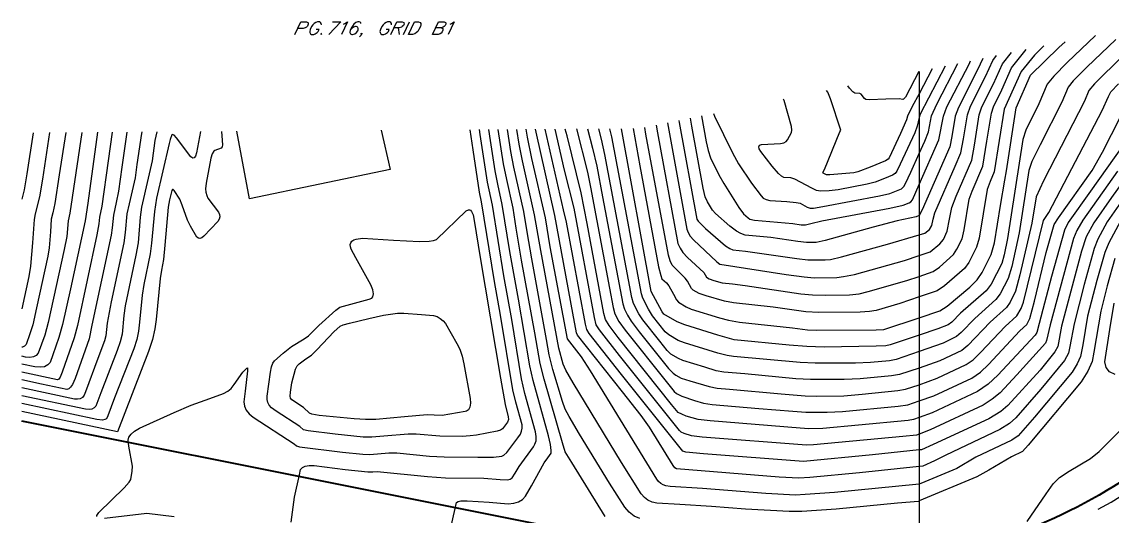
# Model space of a CAD drawing. Header units: feet. Extents: x 7 to 2308, y -319 to 1396.
# Drawn here: x 519.6 to 793.8, y 113.6 to 238.1 of the extents above; entities that cross this region are included whole.
import ezdxf

# ---------------------------------------------------------------- set-up
doc = ezdxf.new("R2010")
doc.units = ezdxf.units.FT
doc.header["$MEASUREMENT"] = 0
for name, color, linetype in [('PDF_ANNOT-NOTES', 7, 'Continuous'), ('PDF_X1003BASE$PA_NEAT_LINE', 7, 'Continuous'), ('PDF_X1003BASE$PA_PARCEL', 7, 'Continuous'), ('PDF_X1003BASE$PR-SLOPE', 7, 'Continuous')]:
    doc.layers.add(name, color=color, linetype=linetype)
for name, color, linetype, true_color in [('PDF_X1003BASE$BL_BUILDING', 7, 'Continuous', 0x979797), ('PDF_X1003BASE$CR_CONT_DEF', 7, 'Continuous', 0x979797), ('PDF_X1003BASE$CR_NDX_DEF', 7, 'Continuous', 0x767676)]:
    doc.layers.add(name, color=color, linetype=linetype, true_color=true_color)

msp = doc.modelspace()

# ---------------------------------------------------------------- linework, layer by layer
at = {"layer": 'PDF_ANNOT-NOTES', "lineweight": 30}
for points in [[(588.3, 234.85), (589.79, 238.05), (591.18, 238.05), (591.55, 237.89), (591.66, 237.79), (591.66, 237.47), (591.45, 236.99), (591.18, 236.72), (590.91, 236.56), (590.38, 236.4), (589.05, 236.4)], [(594.97, 237.31), (594.91, 237.63), (594.75, 237.89), (594.54, 238.05), (593.95, 238.05), (593.58, 237.89), (593.1, 237.63), (592.83, 237.31), (592.46, 236.83), (592.09, 236.08), (592.03, 235.65), (592.03, 235.33), (592.19, 235.01), (592.46, 234.85), (593.05, 234.85), (593.42, 235.01), (593.85, 235.33), (594.17, 235.65), (594.38, 236.08), (593.63, 236.08)], [(597.74, 238.05), (599.87, 238.05), (596.83, 234.85)], [(600.51, 237.47), (600.88, 237.63), (601.52, 238.05), (600.03, 234.85)], [(604.83, 237.63), (604.83, 237.89), (604.46, 238.05), (604.14, 238.05), (603.6, 237.89), (603.07, 237.47), (602.59, 236.72), (602.22, 235.92), (602.11, 235.33), (602.27, 235.01), (602.64, 234.85), (602.8, 234.85), (603.34, 235.01), (603.76, 235.33), (604.14, 235.76), (604.19, 235.92), (604.24, 236.4), (604.08, 236.72), (603.71, 236.83), (603.55, 236.83), (603.02, 236.72), (602.59, 236.4), (602.22, 235.92)], [(612.61, 237.31), (612.61, 237.63), (612.45, 237.89), (612.19, 238.05), (611.6, 238.05), (611.23, 237.89), (610.8, 237.63), (610.48, 237.31), (610.11, 236.83), (609.79, 236.08), (609.68, 235.65), (609.73, 235.33), (609.89, 235.01), (610.11, 234.85), (610.69, 234.85), (611.07, 235.01), (611.55, 235.33), (611.81, 235.65), (612.03, 236.08), (611.28, 236.08)], [(612.4, 234.85), (613.89, 238.05), (615.28, 238.05), (615.65, 237.89), (615.7, 237.79), (615.76, 237.47), (615.6, 237.15), (615.28, 236.83), (615.06, 236.72), (614.53, 236.56), (613.2, 236.56)], [(614.26, 236.56), (614.53, 234.85)], [(615.6, 234.85), (617.09, 238.05)], [(625.03, 236.56), (625.46, 236.4), (625.51, 236.24), (625.51, 235.92), (625.3, 235.49), (625.03, 235.17), (624.82, 235.01), (624.29, 234.85), (622.9, 234.85), (624.39, 238.05), (625.78, 238.05), (626.15, 237.89), (626.21, 237.79), (626.26, 237.47), (626.1, 237.15), (625.78, 236.83), (625.57, 236.72), (625.03, 236.56), (623.7, 236.56)], [(627.33, 237.47), (627.7, 237.63), (628.34, 238.05), (626.85, 234.85)], [(595.02, 235.17), (594.81, 235.01), (594.86, 234.85), (595.07, 235.01)], [(605.15, 235.01), (604.94, 234.85), (604.83, 235.01), (605.1, 235.17), (605.15, 235.01), (604.99, 234.7), (604.72, 234.43), (604.51, 234.27)]]:
    msp.add_lwpolyline(points, dxfattribs=at)
msp.add_lwpolyline([(616.82, 234.85), (618.32, 238.05), (619.38, 238.05), (619.76, 237.89), (619.92, 237.63), (619.92, 237.31), (619.86, 236.83), (619.49, 236.08), (619.17, 235.65), (618.85, 235.33), (618.42, 235.01), (617.89, 234.85)], close=True, dxfattribs=at)
at = {"layer": 'PDF_X1003BASE$BL_BUILDING', "lineweight": 25}
msp.add_lwpolyline([(609.99, 210.74), (612.24, 200.84), (576.84, 193.54), (573.66, 210.49)], dxfattribs=at)
at = {"layer": 'PDF_X1003BASE$CR_CONT_DEF', "lineweight": 25}
for points in [[(794.67, 233.63), (787.36, 226.65), (783.95, 223.23), (782.67, 221.58), (781.07, 217.8), (775.64, 207.08), (773.56, 202.87), (772.81, 200.63), (770.41, 184.9), (768.49, 176.43), (767.59, 173.49), (765.56, 169.55), (764.55, 168.16), (759.22, 163.42), (755.8, 159.85), (754.63, 158.83), (751.27, 157.18), (745.25, 155.05), (739.44, 153.08), (737.79, 152.76), (733.04, 152.33), (729.2, 152.17), (719.07, 152.12), (715.34, 152.28), (698.55, 153.82), (696.95, 154.04), (694.6, 154.68), (686.23, 157.23), (684.63, 157.87), (682.29, 159.26), (681.38, 160.01), (678.18, 164.06), (677.22, 165.71), (675.73, 168.54), (675.41, 169.55), (667.95, 209.11), (667.5, 211.13)], [(789.54, 234.6), (782.41, 227.82), (779.05, 224.41), (777.45, 222.38), (775.32, 217.42), (772.01, 210.76), (771.26, 208.47), (767.43, 183.52), (766.57, 179.41), (765.99, 177.23), (763.32, 172.06), (762.04, 170.35), (755.64, 164.7), (753.41, 162.46), (752.55, 161.82), (749.89, 160.75), (745.25, 159.21), (737.94, 156.76), (736.83, 156.54), (734.43, 156.38), (721.31, 156.17), (716.99, 156.33), (712.57, 156.65), (698.71, 158.03), (694.6, 159.21), (686.29, 161.77), (684.42, 162.51), (681.01, 164.49), (680.64, 165.02), (677.86, 170.19), (670.39, 211.15)], [(673.37, 211.18), (675.04, 201.8), (679.73, 176.37), (680.26, 174.19), (680.58, 173.33), (681.7, 172.32), (682.29, 171.58), (683.46, 169.5), (684.21, 168.11), (684.74, 167.52), (686.66, 166.3), (687.94, 165.76), (695.03, 163.58), (697.32, 162.94), (700.09, 162.46), (713.42, 161.02), (717.15, 160.54), (719.45, 160.43), (734.43, 160.54), (736.35, 160.65), (745.25, 163.58), (750.47, 165.34), (752.29, 166.46), (757.94, 171.26), (759.8, 173.12), (761.08, 174.93), (763.37, 179.47), (764.17, 182.45), (765.67, 191.78), (766.73, 198.23), (767.16, 200.58), (769.61, 216.36), (773.24, 224.62), (780.38, 231.6), (781.91, 233.04)], [(776.6, 231.96), (774.2, 229.63), (770.89, 225.58), (768.92, 221.26), (766.57, 216.04), (764.07, 200.26), (763.11, 197.86), (762.31, 195.83), (760.28, 183.62), (759.64, 181.33), (757.72, 177.49), (756.6, 176), (751.59, 171.58), (749.78, 170.35), (745.25, 168.8), (740.4, 167.15), (734.43, 165.39), (732.77, 165.12), (730.43, 164.96), (719.98, 164.86), (716.73, 165.02), (708.52, 166.24), (698.55, 167.31), (696.31, 167.74), (691.72, 169.07), (689.91, 169.66), (688.42, 170.51), (687.99, 170.94), (686.98, 172.8), (686.39, 173.55), (683.78, 176.11), (683.14, 176.8), (682.61, 177.87), (682.18, 179.36), (676.53, 209.75), (676.26, 211.48)], [(681.97, 212.64), (686.82, 185.86), (687.14, 185.01), (687.67, 184.1), (688.53, 183.14), (694.34, 177.65), (695.14, 177.07), (711.77, 174.45), (716.3, 173.87), (718.86, 173.65), (724.56, 173.71), (726.22, 173.92), (728.99, 174.45), (741.52, 177.97), (745.25, 179.2), (747.97, 180.16), (750.42, 182.18), (751.33, 183.25), (752.29, 185.33), (752.87, 188.42), (753.41, 191.3), (754.52, 194.18), (758.47, 203.24), (759.11, 206.97), (760.34, 214.6), (760.98, 216.62), (763.96, 222.43), (766.2, 227.5), (768.43, 230.29)], [(684.82, 213.23), (684.9, 212.73), (689.33, 188.42), (689.65, 187.89), (691.51, 186.02), (696.58, 181.7), (697.64, 181.01), (698.39, 180.69), (701.59, 180.37), (714.44, 178.45), (717.21, 178.13), (721.58, 178.13), (722.91, 178.24), (725.74, 178.88), (737.25, 182.08), (745.25, 184.42), (746.63, 184.85), (747.86, 185.81), (748.45, 186.77), (748.77, 188.42), (749.19, 189.97), (754.26, 201.7), (755.7, 205.05), (756.34, 208.57), (757.4, 214.65), (758.15, 216.78), (761.93, 224.25), (763.75, 228.35), (764.69, 229.53)], [(761.21, 228.82), (759.91, 225.95), (755.11, 216.52), (754.26, 214.28), (753.46, 209.16), (752.93, 206.55), (745.99, 190.77), (745.25, 189.27), (744.45, 188.95), (739.7, 188), (733.68, 186.34), (721.63, 182.98), (719.34, 182.5), (716.89, 182.5), (714.75, 182.77), (707.93, 183.78), (701.48, 184.37), (700.36, 184.74), (699.29, 185.33), (697.64, 186.66), (694.02, 189.81), (693.32, 190.61), (691.99, 192.74), (691.4, 193.97), (690.93, 196.2), (688.05, 211.82), (687.71, 213.82)], [(690.54, 214.39), (691.72, 207.88), (692.2, 205.64), (692.79, 203.83), (694.87, 199.51), (696.1, 197.32), (699.93, 191.35), (701.11, 189.7), (702.23, 188.69), (702.65, 188.37), (703.83, 188.1), (713.48, 187.25), (715.61, 186.98), (716.62, 186.93), (718.01, 187.25), (720.73, 187.94), (737.84, 191.19), (741.2, 191.94), (742.69, 192.47), (743.12, 192.74), (743.54, 193.27), (745.25, 197.11), (750.21, 208.36), (751.33, 214.33), (752.23, 216.62), (757.78, 227.39), (758.14, 228.19)], [(751.8, 226.89), (745.52, 214.81), (745.25, 213.96), (744.77, 211.77), (744.13, 210.12), (740.45, 202.23), (739.65, 200.47), (739.17, 199.88), (738.53, 199.46), (736.56, 198.6), (734.16, 197.7), (732.19, 197.16), (724.83, 195.78), (722.64, 195.51), (720.46, 195.41), (719.45, 195.62), (718.27, 196.15), (713.96, 198.44), (712.94, 198.76), (711.18, 198.87), (710.6, 199.19), (709.85, 199.88), (708.3, 201.75), (705.43, 205.43), (705.05, 206.12), (704.95, 206.6), (705.11, 206.97), (705.59, 207.13), (710.38, 207.4), (711.24, 207.56), (711.82, 207.93), (712.14, 208.36), (713.16, 210.23), (713.26, 210.81), (713.16, 211.72), (711.29, 218.28), (711.15, 218.6)], [(748.54, 226.23), (745.25, 219.93), (743.49, 216.73), (742.26, 214.28), (742.05, 213.42), (740.5, 209.91), (737.68, 203.83), (737.47, 203.51), (736.77, 203.08), (732.93, 201.43), (729.84, 200.26), (728.78, 200.04), (722.8, 199.51), (721.9, 199.56), (721.1, 199.94), (720.99, 200.1), (721.47, 200.84), (725.26, 210.33), (725.58, 210.81), (722.91, 218.7), (722.27, 220.3), (721.9, 220.79)], [(745.17, 225.54), (741.78, 219.08), (741.3, 218.54), (741.09, 218.49), (740.24, 218.65), (736.88, 218.54), (732.77, 218.38), (731.81, 218.49), (731.49, 218.76), (730.69, 219.87), (730.32, 220.03), (729.04, 220.09), (728.56, 220.41), (727.76, 221.31), (727.33, 221.9)], [(661.88, 211.1), (663.1, 206.28), (664.16, 201.75), (665.66, 194.02), (670.72, 167.1), (671.15, 165.76), (671.95, 164.22), (672.8, 162.73), (674.88, 160.01), (682.24, 150.78), (683.35, 149.61), (684.05, 149.13), (685.43, 148.39), (687.57, 147.69), (692.42, 146.25), (694.44, 145.88), (697.59, 145.56), (710.54, 144.44), (716.57, 143.91), (719.5, 143.85), (726.32, 143.96), (730.91, 144.33), (739.86, 145.24), (741.78, 145.56), (745.25, 146.73), (749.73, 148.39), (757.03, 151.8), (758.79, 152.97), (760.76, 154.89), (766.84, 161.39), (769.77, 164.06), (770.84, 165.92), (771.48, 167.52), (773.5, 175.73), (776.49, 188.05), (777.87, 190.07), (791.2, 215.72), (792.8, 219.29), (793.44, 220.41), (795.36, 222.43)], [(659.08, 211.08), (661.82, 200.2), (662.62, 196.47), (667.36, 170.99), (668.32, 166.14), (668.69, 164.59), (669.71, 162.62), (671.31, 160.43), (681.6, 147.53), (683.67, 145.03), (684.21, 144.49), (685.59, 143.8), (688.74, 142.73), (691.03, 142.09), (693.16, 141.77), (704.95, 140.76), (713.48, 140.07), (716.78, 139.8), (722.11, 139.8), (725.95, 140.02), (739.92, 141.35), (742.42, 141.67), (745.25, 142.63), (748.93, 143.96), (758.47, 148.39), (760.66, 149.88), (762.68, 151.8), (770.57, 160.27), (772.28, 161.87), (773.02, 163.37), (774.2, 167.74), (777.18, 180), (779.21, 187.04), (780.27, 188.74), (788.7, 200.63), (791.31, 205.27), (798.13, 218.6)], [(800.64, 212.78), (788.27, 195.41), (782.73, 187.57), (781.77, 185.65), (778.51, 173.97), (775.42, 162.14), (774.84, 159.9), (774.36, 159.21), (764.97, 149.13), (762.57, 146.84), (759.91, 145.03), (748.5, 139.64), (745.25, 138.47), (743.81, 137.94), (742.48, 137.72), (729.95, 136.5), (721.05, 135.7), (717.47, 135.64), (715.34, 135.75), (692.68, 137.62), (689.65, 137.99), (686.66, 138.84), (685.54, 139.27), (684.63, 139.75), (682.93, 141.77), (669.55, 158.57), (667.26, 161.61), (666.4, 163.15), (665.98, 164.64), (661.76, 187.25), (660.27, 195.03), (656.7, 209.32), (656.28, 211.06)], [(569.84, 210.46), (569.91, 209.37), (570.07, 207.08), (570.02, 206.6), (569.75, 206.28), (568.15, 205.69), (567.88, 205.48), (567.51, 204.84), (567.19, 203.77), (565.97, 197.48), (565.86, 195.99), (565.91, 195.14), (566.13, 194.34), (566.44, 193.7), (569.11, 190.18), (569.38, 189.59), (569.43, 189.01), (569.27, 188.42), (568.9, 187.78), (565.43, 184.1), (564.9, 183.68), (564.42, 183.52), (564.05, 183.57), (563.67, 183.89), (562.07, 186.61), (561.27, 188.15), (559.94, 191.94), (559.35, 193.38), (557.97, 195.57), (557.7, 195.88), (557.54, 195.88), (557.33, 195.62), (556.74, 193.27), (556.42, 191.41), (555.62, 181.86), (555.3, 178.19), (554.77, 175.57), (554.4, 173.49), (553.38, 163.15), (553.12, 160.81), (552.48, 158.09), (551.52, 155.05), (543.68, 134.9), (519.64, 140.02)], [(564.54, 210.43), (563.57, 205.05), (563.3, 204.25), (562.98, 203.83), (562.61, 203.72), (562.13, 204.04), (558.56, 208.89), (557.97, 209.53), (557.49, 209.69), (557.33, 209.59), (556.96, 208.47), (556.69, 207.4), (553.54, 193.7), (552.96, 190.29), (552.26, 182.34), (551.94, 179.63), (550.35, 171.9), (549.92, 169.23), (549.23, 162.46), (548.96, 160.17), (548.53, 158.09), (547.79, 155.74), (542.94, 143.43), (541.23, 138.9), (540.91, 138.1), (540.54, 137.94), (539.95, 137.83), (538.51, 137.99), (519.64, 141.99)], [(553.58, 210.35), (553.12, 208.2), (552.37, 203.08), (551.41, 198.66), (549.76, 191.41), (549.39, 188.85), (548.85, 182.45), (548.27, 179.31), (545.65, 166.56), (545.28, 164.17), (544.85, 159.47), (544.37, 157.55), (543.57, 155.32), (539.47, 144.65), (538.24, 141.29), (537.82, 140.87), (537.28, 140.6), (536.54, 140.5), (535.63, 140.55), (519.64, 143.96)], [(546, 210.3), (544.8, 201.48), (543.95, 195.46), (543.36, 192.58), (542.67, 189.38), (542.35, 186.24), (542.08, 184.32), (537.28, 161.71), (536.59, 158.25), (533.07, 148.28), (532.38, 146.79), (531.9, 146.09), (531.47, 145.67), (530.94, 145.51), (524.6, 146.84), (519.64, 147.91)], [(542.33, 210.27), (541.34, 203.03), (539.79, 191.62), (539.2, 188.9), (539.04, 187.2), (538.51, 184.42), (533.61, 161.66), (532.81, 158.51), (529.77, 149.88), (529.29, 148.6), (528.97, 148.12), (528.65, 147.96), (519.64, 149.88)], [(538.63, 210.25), (536.22, 192.42), (535.58, 187.94), (531.9, 170.88), (529.87, 161.87), (528.97, 158.57), (527.47, 154.2), (526.78, 152.33), (526.2, 151.69), (525.34, 151.26), (524.22, 151.1), (522.89, 151.21), (519.64, 151.9)], [(534.76, 210.22), (531.74, 189.91), (531.26, 188), (530.99, 184.05), (530.3, 180.74), (526.3, 162.41), (525.4, 159.21), (523.74, 154.62), (523.26, 154.09), (522.57, 153.72), (521.66, 153.61), (520.54, 153.66), (519.64, 153.88)], [(526.57, 210.17), (524.81, 198.44), (524.06, 194.02), (523, 189.75), (522.73, 188.26), (522.36, 182.4), (521.82, 176.59), (521.4, 173.92), (519.64, 165.82)], [(522.48, 210.14), (520.92, 199.78), (520.22, 195.73), (519.64, 193.43)], [(538.46, 113.57), (538.51, 113.84), (539.04, 114.59), (545.39, 120.77), (546.61, 122.16), (547.04, 122.9), (547.36, 124.98), (547.47, 126.21), (546.56, 131.22), (546.35, 132.77), (546.51, 133.56), (547.09, 134.31), (548, 135.06), (549.23, 135.8), (557.97, 139.75), (562.23, 141.56), (566.92, 143.27), (570.34, 144.55), (571.46, 145.13), (572.31, 145.77), (573.06, 146.79), (575.24, 149.88), (576.25, 150.89), (576.36, 150.94), (576.41, 150.2), (575.77, 145.13), (575.45, 142.41), (575.61, 141.35), (576.04, 140.34), (576.79, 139.38), (577.8, 138.52), (588.14, 131.81), (588.73, 131.33), (589.42, 131.11), (600.3, 129.78), (605.41, 129.25), (607.12, 129.14), (611.92, 129.57), (613.94, 129.57), (622.1, 128.77), (625.78, 128.55), (634.31, 128.45), (638.25, 128.5), (640.33, 128.77), (640.81, 128.98), (641.56, 129.67), (644.38, 133.35), (645.02, 134.31), (645.29, 135.06), (645.4, 135.8), (645.4, 136.6), (643.8, 142.36), (643.11, 145.45), (639.96, 164.22), (638.47, 172.69), (635.22, 192.74), (634.74, 195.19), (633.08, 205.85), (632.35, 210.89)], [(587.34, 112.13), (588.2, 118.42), (589.42, 124.08), (589.74, 125.36), (590.17, 125.89), (590.91, 126.21), (591.87, 126.37), (593.15, 126.37), (600.94, 125.41), (606.64, 124.77), (607.92, 124.82), (608.99, 124.88), (621.62, 123.65), (626.15, 123.28), (635.8, 123.17), (639.91, 122.9), (641.72, 122.8), (642.41, 122.96), (642.95, 123.28), (643.64, 124.45), (644.65, 126.1), (648.28, 131.06), (648.65, 131.75), (648.92, 132.61), (648.97, 133.67), (648.81, 134.84), (646.14, 144.49), (645.29, 148.17), (642.79, 163.15), (640.81, 174.08), (637.93, 191.89), (636.71, 197.7), (634.9, 209.69), (634.72, 210.91)], [(627.65, 111.49), (628.92, 117.09), (629.3, 117.31), (629.99, 117.47), (631.59, 117.52), (637.13, 117.15), (641.93, 116.77), (643.32, 116.88), (644.54, 117.25), (645.5, 117.84), (646.3, 118.69), (647.8, 121.3), (650.94, 127.06), (651.85, 128.34), (652.7, 129.51), (652.75, 130.15), (652.59, 131.65), (652.06, 133.88), (648.17, 147.8), (647.37, 151.48), (644.49, 168.22), (642.36, 180.26), (640.44, 192.1), (639.32, 197.16), (638.63, 200.52), (637.45, 208.15), (637.05, 210.93)], [(675.04, 113.04), (673.6, 113.68), (672.32, 114.64), (671.2, 115.92), (667.42, 121.94), (659.85, 134.26), (657.23, 138.68), (656.27, 140.6), (655.53, 142.52), (653.18, 150.57), (652.22, 154.25), (651.53, 158.14), (647.85, 178.4), (646.68, 185.17), (645.82, 190.29), (643.32, 201.48), (642.57, 205.43), (641.73, 210.96)], [(794.4, 178.45), (792.48, 171.63), (790.88, 165.23), (789.18, 154.89), (788.7, 152.6), (787.63, 150.14), (785.92, 147.48), (772.65, 131.49), (771.21, 129.94), (768.44, 128.55), (762.79, 125.2), (759.75, 123.54), (745.25, 117.47), (745.04, 117.36), (739.81, 116.88), (724.35, 115.39), (715.71, 114.8), (712.57, 114.8), (701.59, 115.39), (693, 116.03), (685.06, 116.56), (679.3, 116.93), (678.13, 117.2), (677.06, 117.68), (676.16, 118.37), (675.36, 119.28), (670.4, 127.17), (658.25, 147.21), (656.43, 150.41), (655.74, 151.9), (654.62, 155.9), (650.09, 180.48), (648.54, 189.43), (645.5, 203.03), (644.65, 207.24), (644.07, 210.97)], [(795.89, 187.89), (792.91, 182.45), (791.9, 180), (789.92, 172.96), (787.58, 163.95), (786.35, 156.76), (785.82, 153.82), (784.96, 151.96), (783.69, 149.88), (774.2, 138.52), (770.09, 133.88), (768.49, 132.77), (759.48, 128.45), (754.68, 125.67), (745.62, 121.84), (745.25, 121.73), (723.92, 119.6), (716.57, 119.06), (714.12, 118.96), (706.65, 119.33), (690.77, 120.61), (682.66, 121.14), (681.54, 121.3), (680.85, 121.52), (680.26, 121.89), (679.73, 122.37), (679.25, 122.96), (662.62, 150.25), (660.32, 153.77), (656.81, 158.3), (652.49, 181.38), (651.26, 188.74), (647.85, 203.61), (646.73, 209.05), (646.44, 210.99)], [(796.64, 193.59), (792.53, 187.68), (790.19, 183.36), (789.23, 180.96), (786.72, 171.9), (784.17, 162.03), (783.15, 156.33), (782.78, 154.62), (781.77, 152.81), (775.85, 145.56), (769.5, 138.42), (767.91, 136.98), (765.51, 135.43), (751.91, 129.03), (749.09, 127.59), (746.15, 126.26), (745.25, 126.1), (730.27, 124.56), (717.74, 123.33), (715.02, 123.17), (710.06, 123.44), (684.26, 125.57), (683.78, 125.83), (683.35, 126.42), (677.44, 136.07), (675.36, 138.95), (670.67, 144.92), (659.37, 159.21), (659.1, 159.74), (658.19, 164.75), (653.66, 189.27), (648.92, 210.28), (648.78, 211.01)], [(795.09, 200.42), (786.35, 188.15), (784.86, 185.54), (784.06, 183.52), (778.19, 161.77), (777.23, 157.87), (776.97, 157.18), (769.82, 149.18), (765.61, 144.71), (763.59, 143.05), (761.35, 141.61), (748.02, 135.38), (745.25, 134.31), (744.56, 134.04), (741.14, 133.67), (718.7, 131.59), (716.89, 131.54), (690.66, 133.56), (687.99, 133.88), (686.18, 134.42), (685.38, 134.79), (685.01, 135.16), (669.87, 154.04), (664.86, 160.49), (664.06, 161.82), (663.58, 163.63), (658.46, 191.14), (656.11, 200.68), (653.72, 211.04)], [(794.51, 149.29), (793.07, 149.98), (792.22, 151.05), (791.95, 152.49), (793.17, 160.59), (794.29, 167.26)], [(772.38, 112.29), (777.13, 119.28), (778.89, 121.78), (780.54, 123.38), (782.94, 124.93), (788.27, 128.13), (790.46, 129.89), (801.22, 140.76)], [(557.97, 113.47), (551.04, 114.32), (540.43, 113.04)]]:
    msp.add_lwpolyline(points, dxfattribs=at)
msp.add_lwpolyline([(633.94, 134.04), (632.34, 133.83), (630.36, 133.72), (624.71, 133.78), (618.8, 134.31), (616.77, 134.31), (610.64, 133.78), (607.65, 133.56), (605.47, 133.56), (598.38, 134.26), (591.61, 135.11), (590.49, 135.38), (589.53, 136.18), (583.56, 140.07), (582.38, 140.92), (581.85, 141.56), (581.48, 142.25), (581.32, 143), (581.32, 143.85), (582.12, 149.88), (582.44, 151.26), (582.76, 152.17), (583.18, 152.76), (585.37, 154.62), (587.45, 156.33), (590.59, 158.25), (591.71, 159.05), (594.27, 161.66), (598.59, 165.5), (599.55, 166.24), (606.96, 168.22), (607.65, 168.54), (607.87, 168.86), (608.03, 169.55), (607.87, 170.56), (607.39, 171.84), (603.6, 178.61), (602.43, 180.8), (602.27, 181.44), (602.22, 182.02), (602.32, 182.45), (602.64, 182.82), (603.07, 183.14), (603.66, 183.36), (605.26, 183.57), (613.04, 183.09), (619.65, 182.72), (622.05, 182.82), (623.17, 182.98), (623.91, 183.25), (631.38, 190.45), (631.91, 190.77), (632.18, 190.71), (632.44, 190.61), (632.66, 190.34), (633.08, 189.43), (633.4, 188.05), (634.9, 178.77), (639.96, 148.39), (641.13, 141.72), (641.93, 138.63), (641.99, 137.94), (641.72, 137.3), (640.49, 135.64), (639.96, 135.32), (639.16, 135)], close=True, dxfattribs=at)
at = {"layer": 'PDF_X1003BASE$CR_NDX_DEF', "lineweight": 25}
for points in [[(679.13, 212.06), (679.46, 210.07), (684.58, 182.29), (685.11, 181.06), (685.81, 180), (687.03, 178.77), (691.08, 174.93), (691.4, 174.4), (691.78, 173.81), (692.42, 173.39), (693.64, 172.96), (695.67, 172.38), (698.34, 172.11), (701.53, 171.68), (715.5, 169.55), (718.43, 169.34), (721.63, 169.28), (727.76, 169.34), (730.16, 169.6), (732.45, 170.14), (742.1, 172.91), (745.25, 173.97), (748.77, 175.2), (750.31, 176.32), (753.88, 179.52), (754.74, 180.8), (756.02, 183.41), (756.55, 185.7), (757.83, 193.38), (758.52, 195.46), (761.24, 201.75), (762.25, 207.99), (763.43, 215.08), (763.91, 216.68), (766.04, 220.94), (768.44, 226.43), (772.14, 231.05)], [(796.37, 229.36), (789.28, 222.43), (787.9, 220.78), (786.78, 218.06), (776.49, 198.02), (774.62, 194.02), (773.56, 187.41), (770.57, 174.4), (769.45, 170.3), (768.07, 167.47), (767.21, 166.19), (763.05, 162.46), (757.51, 156.6), (755.96, 155.37), (750.47, 152.76), (745.25, 150.89), (740.29, 149.29), (738.26, 148.92), (730.37, 148.17), (726.38, 148.07), (717.95, 148.01), (714.22, 148.23), (701.37, 149.45), (696.15, 149.88), (694.23, 150.25), (691.35, 151.1), (685.86, 152.81), (684.69, 153.29), (682.82, 154.41), (681.92, 155.32), (680, 157.66), (675.78, 163.05), (674.77, 164.59), (673.44, 167.15), (672.96, 168.7), (666.19, 204.68), (665.34, 208.52), (664.7, 211.12)], [(693.54, 215), (693.8, 214.33), (698.34, 205.05), (699.83, 202.34), (703.08, 197.43), (705.48, 194.29), (706.01, 193.7), (706.76, 193.33), (707.72, 193.06), (711.93, 192.79), (714.28, 192.58), (715.29, 192.37), (717.1, 191.41), (717.79, 191.19), (718.7, 191.19), (721.05, 191.57), (735.28, 194.23), (737.84, 194.82), (739.97, 195.67), (740.77, 196.04), (741.36, 196.58), (741.84, 197.38), (743.12, 200.2), (745.25, 204.89), (746.63, 207.99), (747.59, 210.39), (748.34, 214.38), (749.67, 217.32), (754.95, 227.54)], [(549.78, 210.33), (549.71, 209.96), (548.59, 202.18), (548.11, 198.82), (546.61, 192.26), (546.08, 189.75), (545.65, 185.01), (545.28, 182.45), (542.14, 167.58), (541.07, 162.25), (540.75, 158.99), (540.43, 157.77), (538.78, 153.34), (535.68, 144.92), (535.31, 144.12), (534.89, 143.53), (534.3, 143.16), (533.66, 143.05), (532.91, 143.11), (519.64, 145.93)], [(530.67, 210.19), (529.07, 199.51), (527.95, 192.31), (527.42, 189.97), (527.05, 188.37), (526.84, 185.17), (526.52, 181.17), (526.2, 179.09), (523.37, 166.08), (522.41, 161.77), (521.66, 159.53), (520.7, 156.86), (520.33, 156.44), (519.8, 156.17), (519.64, 156.17)], [(666.3, 113.57), (657.93, 127.17), (656.27, 129.83), (655.53, 132.07), (650.94, 148.12), (649.93, 152.06), (648.6, 159.74), (645.29, 178.08), (643.96, 186.13), (643.16, 191.19), (641.56, 198.34), (640.71, 202.34), (639.4, 210.94)], [(802.66, 206.39), (793.55, 193.81), (789.12, 187.46), (787.26, 183.94), (786.08, 180.32), (781.02, 161.45), (780.06, 156.33), (779.37, 155), (775.64, 150.41), (767.53, 141.51), (765.77, 140.02), (762.73, 138.15), (748.77, 131.65), (745.83, 130.37), (745.25, 130.31), (733.52, 129.09), (716.19, 127.43), (691.03, 129.35), (686.55, 129.73), (685.86, 129.99), (670.4, 149.29), (662.3, 159.58), (661.66, 160.59), (661.34, 161.93), (656.59, 187.62), (655.85, 190.77), (651.21, 211.02)]]:
    msp.add_lwpolyline(points, dxfattribs=at)
msp.add_lwpolyline([(625.3, 139), (623.33, 139.06), (621.57, 139.16), (615.81, 138.63), (608.61, 137.99), (606.05, 137.94), (603.23, 138.15), (594.38, 139), (592.57, 139.27), (591.93, 139.59), (590.43, 140.98), (587.56, 142.89), (587.18, 143.32), (587.08, 143.8), (587.18, 144.87), (587.5, 147.16), (588.46, 150.62), (588.89, 151.48), (589.37, 151.96), (591.02, 153.24), (592.46, 154.14), (593.85, 155.58), (598.06, 160.06), (599.71, 161.45), (600.4, 161.82), (602.06, 162.25), (606.91, 163.37), (610.53, 164.22), (614.05, 164.7), (615.7, 164.7), (620.08, 164.38), (623.11, 164.11), (624.02, 163.85), (624.82, 163.42), (625.57, 162.83), (626.15, 162.09), (628.98, 157.13), (629.72, 155.64), (630.31, 153.93), (630.79, 151.96), (632.39, 143.21), (632.44, 142.04), (632.28, 141.08), (631.96, 140.44), (631.43, 140.07), (631.06, 139.96)], close=True, dxfattribs=at)
at = {"layer": 'PDF_X1003BASE$PA_NEAT_LINE', "lineweight": 25}
msp.add_lwpolyline([(745.25, 225.56), (745.25, 102.43), (745.25, 26.89), (745.25, -24.61), (745.25, -87.46), (745.25, -200.37), (745.25, -318.49)], dxfattribs=at)
at = {"layer": 'PDF_X1003BASE$PA_PARCEL', "lineweight": 40}
msp.add_lwpolyline([(1191.3, 200.95), (1038.51, 183.09), (889.93, 165.71, 0.146399), (806.24, 129.41, -0.118762), (745.25, 102.43, -0.092778), (692.47, 102.96), (519.64, 137.51)], format="xyb", dxfattribs=at)
at = {"layer": 'PDF_X1003BASE$PR-SLOPE', "lineweight": 25}
msp.add_lwpolyline([(790.24, 115.39), (793.49, 117.2), (797.39, 119.6), (806.98, 125.57), (809.17, 126.9)], dxfattribs=at)

doc.saveas('drawing.dxf')
